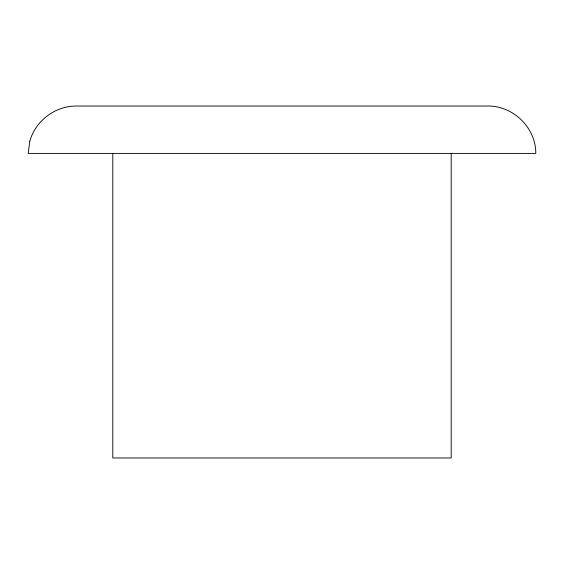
<?xml version="1.0" encoding="UTF-8"?>
<svg xmlns="http://www.w3.org/2000/svg" width="564" height="564" viewBox="0 0 564 564"><rect width="100%" height="100%" fill="white"/><g stroke="black" fill="none" stroke-linecap="round" stroke-linejoin="round"><path stroke-width="0.85" d="M451.2 153.408L451.2 457.968L112.8 457.968L112.8 153.408M29.829 141.148L28.2 153.408L535.8 153.408C535.934 127.894 513.437 105.849 488.015 106.032L75.985 106.032C54.962 106.145 35.454 120.837 29.829 141.148"/></g></svg>
